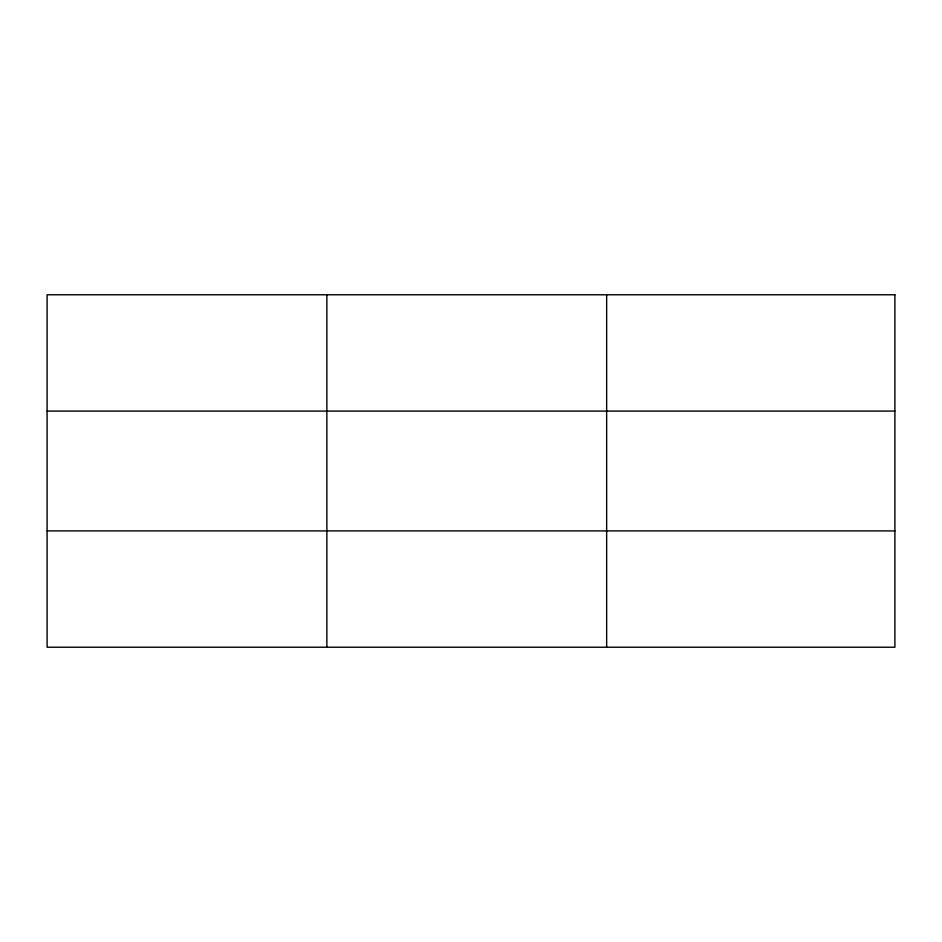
<?xml version="1.0" encoding="UTF-8"?>
<svg xmlns="http://www.w3.org/2000/svg" width="942" height="942" viewBox="0 0 942 942"><rect width="100%" height="100%" fill="white"/><g stroke="black" fill="none" stroke-linecap="round" stroke-linejoin="round"><path stroke-width="1.41" d="M326.874 294.775L326.874 647.225M606.648 294.775L606.648 647.225M47.1 411.089L894.9 411.089M47.1 530.911L894.9 530.911M894.9 294.775L894.9 647.225L47.1 647.225L47.1 294.775L894.9 294.775"/></g></svg>
